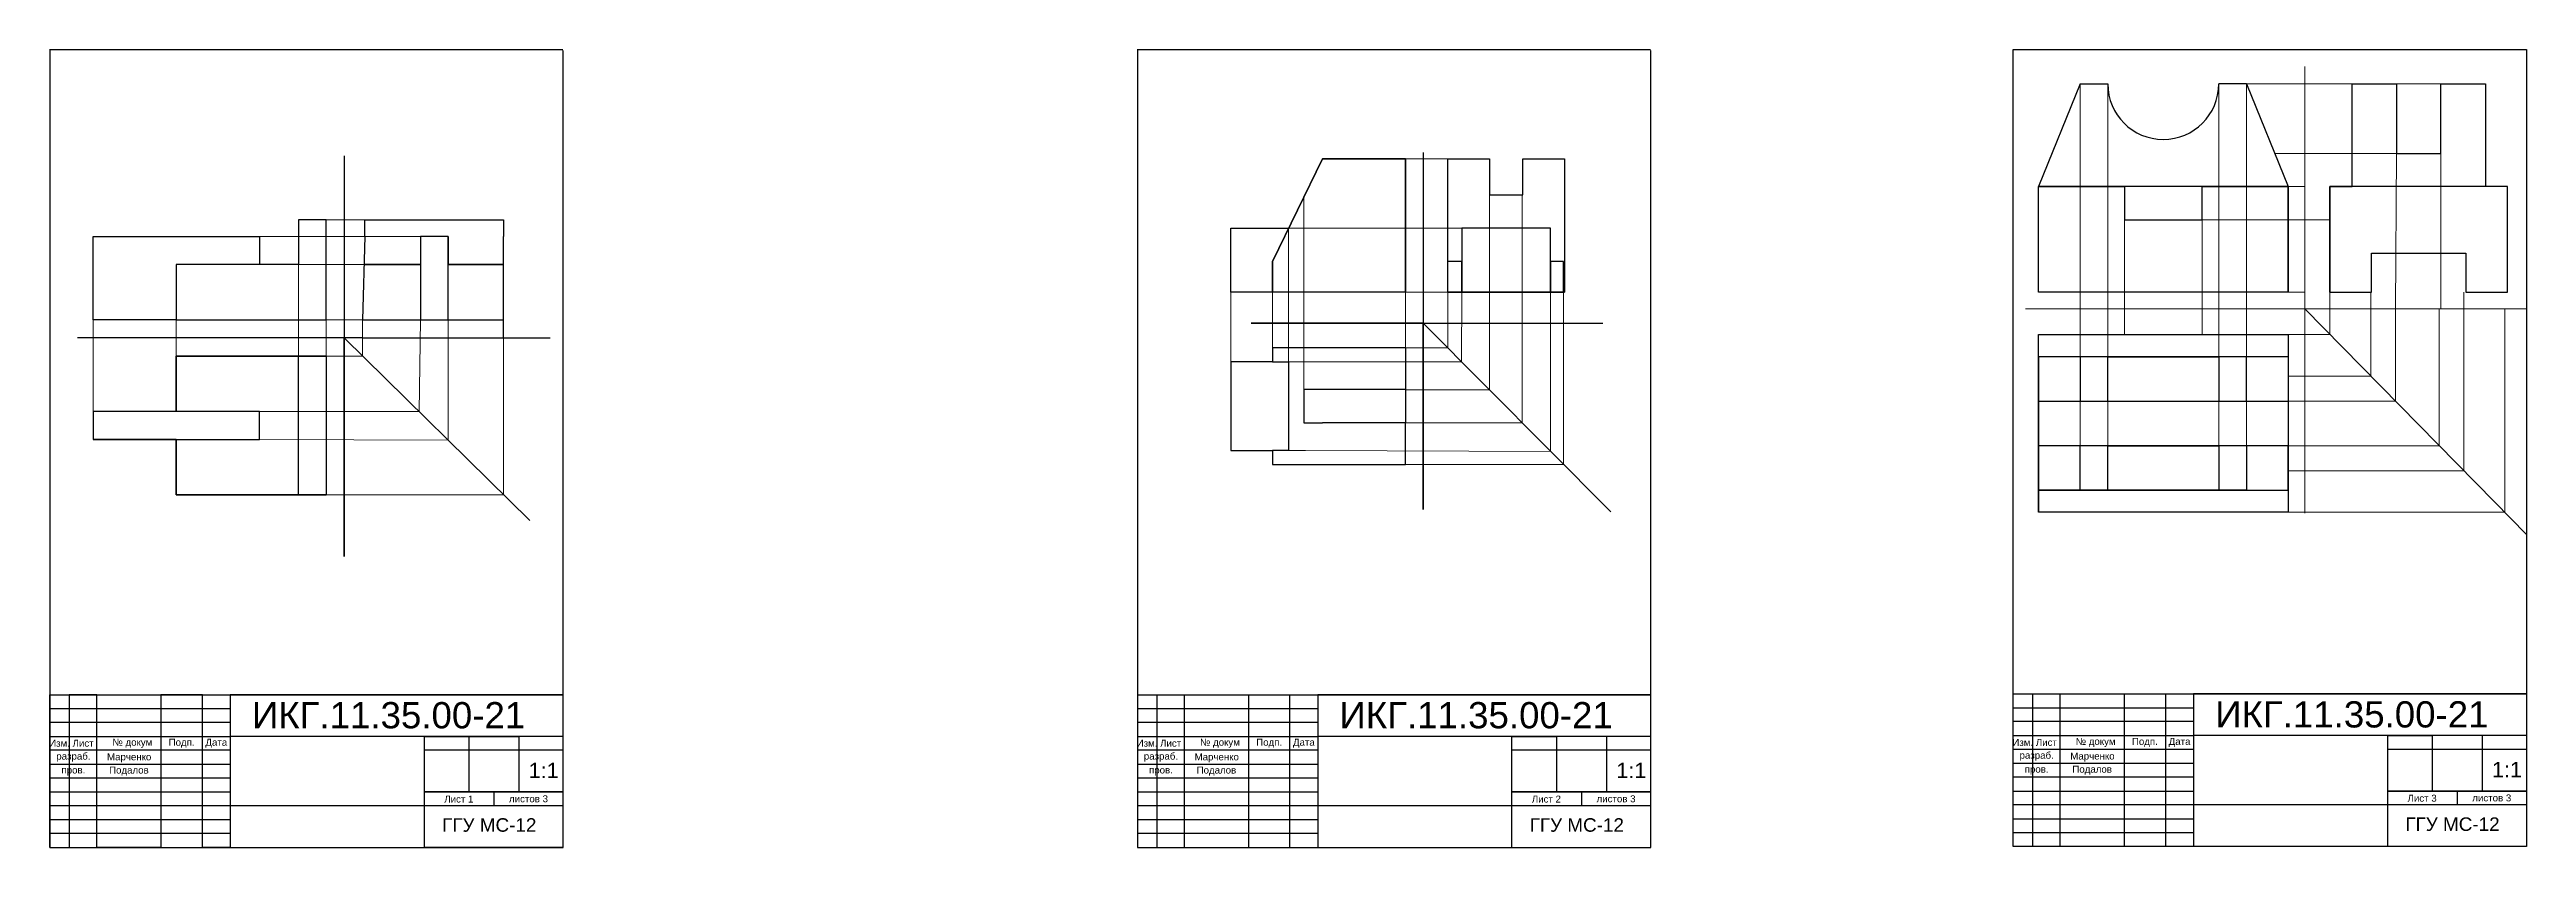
# Model space of a CAD drawing. Header units: millimetres. Extents: x -13 to 880, y 0 to 287.
import ezdxf

# ---------------------------------------------------------------- set-up
doc = ezdxf.new("R2010")
doc.units = ezdxf.units.MM
doc.linetypes.add('ACAD_ISO10W100', pattern=[18, 12, -3, 0, -3])
doc.linetypes.add('JIS_02_2.0', pattern=[3, 2, -1])
doc.layers.add('Слой1', color=7, linetype='Continuous')
doc.layers.add('штрихов лин', color=7, linetype='JIS_02_2.0', lineweight=20)
doc.styles.get("Standard").update_dxf_attribs({"font": 'arial.ttf'})

msp = doc.modelspace()

# ---------------------------------------------------------------- linework, layer by layer
at = {"lineweight": 30}
for p, q in [((172.33, 287.31), (-12.67, 287.31)), ((-12.57, 287.06), (-12.57, 0.06)), ((172.43, 0.06), (172.43, 287.06)), ((564.22, 287.31), (379.22, 287.31)), ((379.32, 287.06), (379.32, 0.06)), ((564.32, 0.06), (564.32, 287.06)), ((694.88, 0.37), (694.88, 287.37)), ((694.88, 287.37), (879.88, 287.37)), ((879.88, 287.37), (879.88, 0.37)), ((719, 275), (704, 238)), ((719, 275), (724, 275)), ((724, 275), (729, 275)), ((774, 275), (769, 275)), ((779, 275), (774, 275)), ((779, 275), (794, 238)), ((817.08, 238), (817.08, 275)), ((817.08, 275), (833.08, 275)), ((833.08, 275), (833.08, 250)), ((849.08, 250), (849.08, 275)), ((849.08, 275), (865.08, 275)), ((865.08, 275), (865.08, 238)), ((833.08, 250), (849.08, 250)), ((428, 211), (446, 248)), ((446, 248), (428, 211)), ((476, 248), (446, 248)), ((446, 248), (476, 248)), ((476, 200), (476, 248)), ((476, 248), (476, 200)), ((491.2, 200), (491.2, 248)), ((491.2, 248), (506.2, 248)), ((506.2, 248), (506.2, 235)), ((518.2, 235), (518.2, 248)), ((518.2, 248), (533.2, 248)), ((533.2, 248), (533.2, 200)), ((506.2, 235), (518.2, 235)), ((704, 200), (704, 238)), ((704, 238), (735, 238)), ((794, 238), (704, 238)), ((735, 238), (735, 226)), ((763, 226), (763, 238)), ((763, 238), (794, 238)), ((794, 238), (794, 200)), ((794, 200), (794, 238)), ((872.03, 238), (809.08, 238)), ((809.08, 238), (809.08, 200)), ((809.08, 200), (809.08, 238)), ((809.08, 238), (817.08, 238)), ((873.08, 238), (871.22, 238)), ((873.08, 200), (873.08, 238)), ((87, 226), (77, 226)), ((77, 226), (77, 210)), ((87, 190), (87, 226)), ((100.97, 220), (100.97, 226)), ((100.97, 226), (150.97, 226)), ((150.97, 226), (150.97, 220)), ((735, 226), (763, 226)), ((3, 190), (3, 220)), ((3, 220), (63, 220)), ((63, 220), (63, 210)), ((100.97, 220), (100.14, 190)), ((130.97, 220), (120.97, 220)), ((120.97, 220), (120.97, 210)), ((130.97, 220), (130.97, 210)), ((130.97, 210), (130.97, 220)), ((150.97, 190), (150.97, 220)), ((150.97, 190), (150.97, 220)), ((413, 200), (413, 223)), ((413, 223), (433.84, 223)), ((528.2, 223), (496.2, 223)), ((496.2, 223), (496.2, 200)), ((528.2, 200), (528.2, 223)), ((77, 210), (33, 210)), ((33, 210), (33, 190)), ((120.97, 210), (100.7, 210)), ((100.7, 210), (120.97, 210)), ((120.97, 210), (120.97, 190)), ((130.97, 210), (150.97, 210)), ((150.97, 210), (130.97, 210)), ((130.97, 190), (130.97, 210)), ((428, 200), (428, 211)), ((428, 211), (428, 200)), ((496.2, 211), (491.2, 211)), ((496.2, 200), (496.2, 211)), ((532.92, 211), (528.2, 211)), ((528.2, 211), (528.2, 200)), ((532.92, 200), (532.92, 211)), ((824.08, 200), (824.08, 214)), ((824.08, 214), (858.08, 214)), ((858.08, 214), (858.08, 200)), ((428, 200), (413, 200)), ((476, 200), (428, 200)), ((491.2, 200), (533.2, 200)), ((496.2, 200), (491.2, 200)), ((528.2, 200), (496.2, 200)), ((533.2, 200), (528.2, 200)), ((794, 200), (704, 200)), ((809.08, 200), (824.08, 200)), ((858.08, 200), (873.08, 200)), ((33, 190), (3, 190)), ((33, 190), (87, 190)), ((100.14, 190), (150.97, 190)), ((120.97, 190), (130.97, 190)), ((476, 179.94), (428, 179.94)), ((428, 179.94), (428, 174.94)), ((476, 179.94), (476, 164.94)), ((704, 120.73), (704, 184.73)), ((704, 184.73), (794, 184.73)), ((794, 184.73), (794, 120.73)), ((794, 184.73), (794, 176.73)), ((33, 157), (33, 177)), ((33, 177), (87, 177)), ((87, 177), (33, 177)), ((33, 177), (33, 157)), ((77, 127), (77, 177)), ((87, 177), (87, 127)), ((428, 174.94), (413, 174.94)), ((413, 174.94), (413, 142.94)), ((428, 174.94), (433.84, 174.94)), ((433.84, 174.94), (433.84, 142.94)), ((794, 176.73), (704, 176.73)), ((704, 176.73), (704, 120.73)), ((704, 144.73), (704, 176.73)), ((704, 176.73), (704, 160.73)), ((719, 176.73), (719, 160.73)), ((729, 160.73), (729, 176.73)), ((729, 176.73), (769, 176.73)), ((769, 176.73), (769, 160.73)), ((779, 160.73), (779, 176.73)), ((444.66, 164.94), (439.26, 164.94)), ((439.26, 164.94), (439.26, 152.94)), ((446, 164.94), (444.66, 164.94)), ((476, 164.94), (446, 164.94)), ((476, 164.94), (476, 152.94)), ((704, 160.73), (794, 160.73)), ((704, 128.73), (704, 160.73)), ((704, 160.73), (729, 160.73)), ((719, 160.73), (779, 160.73)), ((33, 157), (3, 157)), ((3, 157), (3, 147)), ((63, 157), (33, 157)), ((63, 147), (63, 157)), ((439.26, 152.94), (444.66, 152.94)), ((444.66, 152.94), (446, 152.94)), ((476, 152.94), (446, 152.94)), ((476, 137.94), (476, 152.94)), ((33, 147), (3, 147)), ((3, 147), (63, 147)), ((3, 147), (33, 147)), ((33, 127), (33, 147)), ((33, 147), (33, 127)), ((413, 142.94), (428, 142.94)), ((428, 142.94), (428, 137.94)), ((433.84, 142.94), (428, 142.94)), ((794, 144.73), (704, 144.73)), ((719, 128.73), (719, 144.73)), ((729, 128.73), (729, 144.73)), ((729, 144.73), (769, 144.73)), ((769, 144.73), (769, 128.73)), ((779, 144.73), (779, 128.73)), ((794, 128.73), (794, 144.73)), ((428, 137.94), (476, 137.94)), ((87, 127), (33, 127)), ((33, 127), (87, 127)), ((87, 127), (77, 127)), ((704, 120.73), (704, 128.73)), ((704, 128.73), (794, 128.73)), ((769, 128.73), (704, 128.73)), ((779, 128.73), (719, 128.73)), ((794, 120.73), (704, 120.73)), ((-12.57, 0.06), (-12.57, 55.06)), ((-12.57, 55.06), (172.43, 55.06)), ((-12.57, 55.06), (-12.57, 50.06)), ((-12.57, 55.06), (172.43, 55.06)), ((4.43, 55.06), (-5.57, 55.06)), ((-5.57, 55.06), (-5.57, 0.06)), ((4.43, 0.06), (4.43, 55.06)), ((4.43, 0.06), (4.43, 55.06)), ((42.43, 55.06), (27.43, 55.06)), ((27.43, 55.06), (27.43, 0.06)), ((27.43, 55.06), (27.43, 0.06)), ((42.43, 0.06), (42.43, 55.06)), ((42.43, 0.06), (42.43, 55.06)), ((172.43, 55.06), (52.43, 55.06)), ((52.43, 55.06), (52.43, 0.06)), ((172.43, 55.06), (52.43, 55.06)), ((52.43, 55.06), (52.43, 0.06)), ((172.43, 40.06), (172.43, 55.06)), ((379.32, 55.06), (564.32, 55.06)), ((379.32, 55.06), (564.32, 55.06)), ((386.32, 55.06), (386.32, 0.06)), ((396.32, 0.06), (396.32, 55.06)), ((396.32, 0.06), (396.32, 55.06)), ((419.32, 55.06), (419.32, 0.06)), ((419.32, 55.06), (419.32, 0.06)), ((434.32, 0.06), (434.32, 55.06)), ((434.32, 0.06), (434.32, 55.06)), ((564.32, 55.06), (444.32, 55.06)), ((444.32, 55.06), (444.32, 0.06)), ((564.32, 55.06), (444.32, 55.06)), ((444.32, 55.06), (444.32, 0.06)), ((694.88, 55.37), (879.88, 55.37)), ((694.88, 55.37), (879.88, 55.37)), ((701.88, 55.37), (701.88, 0.37)), ((711.88, 0.37), (711.88, 55.37)), ((711.88, 0.37), (711.88, 55.37)), ((734.88, 55.37), (734.88, 0.37)), ((734.88, 55.37), (734.88, 0.37)), ((749.88, 0.37), (749.88, 55.37)), ((749.88, 0.37), (749.88, 55.37)), ((879.88, 55.37), (759.88, 55.37)), ((759.88, 55.37), (759.88, 0.37)), ((879.88, 55.37), (759.88, 55.37)), ((759.88, 55.37), (759.88, 0.37)), ((-12.57, 50.06), (52.43, 50.06)), ((-12.57, 50.06), (52.43, 50.06)), ((52.43, 45.06), (-12.57, 45.06)), ((-12.57, 45.06), (-12.57, 40.06)), ((52.43, 45.06), (-12.57, 45.06)), ((52.43, 50.06), (52.43, 45.06)), ((52.43, 50.06), (52.43, 45.06)), ((379.32, 50.06), (444.32, 50.06)), ((379.32, 50.06), (444.32, 50.06)), ((444.32, 45.06), (379.32, 45.06)), ((444.32, 45.06), (379.32, 45.06)), ((444.32, 50.06), (444.32, 45.06)), ((444.32, 50.06), (444.32, 45.06)), ((694.88, 50.37), (759.88, 50.37)), ((694.88, 50.37), (759.88, 50.37)), ((759.88, 45.37), (694.88, 45.37)), ((759.88, 45.37), (694.88, 45.37)), ((759.88, 50.37), (759.88, 45.37)), ((759.88, 50.37), (759.88, 45.37)), ((-12.57, 40.06), (52.43, 40.06)), ((-12.57, 40.06), (52.43, 40.06)), ((172.43, 40.06), (52.43, 40.06)), ((52.43, 40.06), (52.43, 35.06)), ((172.43, 40.06), (52.43, 40.06)), ((52.43, 40.06), (52.43, 35.06)), ((122.43, 0.06), (122.43, 40.06)), ((122.43, 40.06), (138.43, 40.06)), ((122.43, 0.06), (122.43, 40.06)), ((138.43, 40.06), (156.43, 40.06)), ((138.43, 40.06), (138.43, 20.06)), ((156.43, 40.06), (156.43, 20.06)), ((156.43, 40.06), (156.43, 20.06)), ((172.43, 35.06), (172.43, 40.06)), ((379.32, 40.06), (444.32, 40.06)), ((379.32, 40.06), (444.32, 40.06)), ((564.32, 40.06), (444.32, 40.06)), ((444.32, 40.06), (444.32, 35.06)), ((564.32, 40.06), (444.32, 40.06)), ((444.32, 40.06), (444.32, 35.06)), ((514.32, 0.06), (514.32, 40.06)), ((514.32, 40.06), (530.32, 40.06)), ((514.32, 0.06), (514.32, 40.06)), ((530.32, 40.06), (530.32, 20.06)), ((548.32, 40.06), (548.32, 20.06)), ((548.32, 40.06), (548.32, 20.06)), ((694.88, 40.37), (759.88, 40.37)), ((694.88, 40.37), (759.88, 40.37)), ((879.88, 40.37), (759.88, 40.37)), ((759.88, 40.37), (759.88, 35.37)), ((879.88, 40.37), (759.88, 40.37)), ((759.88, 40.37), (759.88, 35.37)), ((829.88, 0.37), (829.88, 40.37)), ((829.88, 40.37), (845.88, 40.37)), ((829.88, 0.37), (829.88, 40.37)), ((845.88, 40.37), (845.88, 20.37)), ((863.88, 40.37), (863.88, 20.37)), ((863.88, 40.37), (863.88, 20.37)), ((52.43, 35.06), (-12.57, 35.06)), ((-12.57, 35.06), (-12.57, 30.06)), ((52.43, 35.06), (-12.57, 35.06)), ((-12.57, 30.06), (52.43, 30.06)), ((-12.57, 30.06), (52.43, 30.06)), ((52.43, 30.06), (52.43, 25.06)), ((52.43, 30.06), (52.43, 25.06)), ((172.43, 35.06), (122.43, 35.06)), ((172.43, 35.06), (122.43, 35.06)), ((172.43, 20.06), (172.43, 35.06)), ((444.32, 35.06), (379.32, 35.06)), ((444.32, 35.06), (379.32, 35.06)), ((379.32, 30.06), (444.32, 30.06)), ((379.32, 30.06), (444.32, 30.06)), ((444.32, 30.06), (444.32, 25.06)), ((444.32, 30.06), (444.32, 25.06)), ((564.32, 35.06), (514.32, 35.06)), ((564.32, 35.06), (514.32, 35.06)), ((759.88, 35.37), (694.88, 35.37)), ((759.88, 35.37), (694.88, 35.37)), ((694.88, 30.37), (759.88, 30.37)), ((694.88, 30.37), (759.88, 30.37)), ((759.88, 30.37), (759.88, 25.37)), ((759.88, 30.37), (759.88, 25.37)), ((879.88, 35.37), (829.88, 35.37)), ((879.88, 35.37), (829.88, 35.37)), ((52.43, 25.06), (-12.57, 25.06)), ((-12.57, 25.06), (-12.57, 20.06)), ((52.43, 25.06), (-12.57, 25.06)), ((-12.57, 20.06), (52.43, 20.06)), ((-12.57, 20.06), (52.43, 20.06)), ((52.43, 20.06), (52.43, 15.06)), ((52.43, 20.06), (52.43, 15.06)), ((156.43, 20.06), (122.43, 20.06)), ((122.43, 20.06), (172.43, 20.06)), ((122.43, 20.06), (147.43, 20.06)), ((156.43, 20.06), (122.43, 20.06)), ((122.43, 20.06), (172.43, 20.06)), ((122.43, 20.06), (147.43, 20.06)), ((147.43, 20.06), (147.43, 15.06)), ((172.43, 15.06), (172.43, 20.06)), ((444.32, 25.06), (379.32, 25.06)), ((444.32, 25.06), (379.32, 25.06)), ((379.32, 20.06), (444.32, 20.06)), ((379.32, 20.06), (444.32, 20.06)), ((444.32, 20.06), (444.32, 15.06)), ((444.32, 20.06), (444.32, 15.06)), ((548.32, 20.06), (514.32, 20.06)), ((514.32, 20.06), (564.32, 20.06)), ((514.32, 20.06), (539.32, 20.06)), ((548.32, 20.06), (514.32, 20.06)), ((514.32, 20.06), (564.32, 20.06)), ((514.32, 20.06), (539.32, 20.06)), ((759.88, 25.37), (694.88, 25.37)), ((759.88, 25.37), (694.88, 25.37)), ((694.88, 20.37), (759.88, 20.37)), ((694.88, 20.37), (759.88, 20.37)), ((759.88, 20.37), (759.88, 15.37)), ((759.88, 20.37), (759.88, 15.37)), ((863.88, 20.37), (829.88, 20.37)), ((829.88, 20.37), (879.88, 20.37)), ((829.88, 20.37), (854.88, 20.37)), ((863.88, 20.37), (829.88, 20.37)), ((829.88, 20.37), (879.88, 20.37)), ((829.88, 20.37), (854.88, 20.37)), ((52.43, 15.06), (-12.57, 15.06)), ((-12.57, 15.06), (-12.57, 10.06)), ((52.43, 15.06), (-12.57, 15.06)), ((-12.57, 10.06), (52.43, 10.06)), ((-12.57, 10.06), (52.43, 10.06)), ((172.43, 15.06), (52.43, 15.06)), ((172.43, 15.06), (52.43, 15.06)), ((52.43, 10.06), (52.43, 5.06)), ((52.43, 10.06), (52.43, 5.06)), ((172.43, 0.06), (172.43, 15.06)), ((444.32, 15.06), (379.32, 15.06)), ((444.32, 15.06), (379.32, 15.06)), ((379.32, 10.06), (444.32, 10.06)), ((379.32, 10.06), (444.32, 10.06)), ((564.32, 15.06), (444.32, 15.06)), ((564.32, 15.06), (444.32, 15.06)), ((444.32, 10.06), (444.32, 5.06)), ((444.32, 10.06), (444.32, 5.06)), ((759.88, 15.37), (694.88, 15.37)), ((759.88, 15.37), (694.88, 15.37)), ((694.88, 10.37), (759.88, 10.37)), ((694.88, 10.37), (759.88, 10.37)), ((879.88, 15.37), (759.88, 15.37)), ((879.88, 15.37), (759.88, 15.37)), ((759.88, 10.37), (759.88, 5.37)), ((759.88, 10.37), (759.88, 5.37)), ((52.43, 5.06), (-12.57, 5.06)), ((52.43, 5.06), (-12.57, 5.06)), ((-12.57, 0.06), (172.43, 0.06)), ((27.43, 0.06), (4.43, 0.06)), ((52.43, 0.06), (42.43, 0.06)), ((172.43, 0.06), (122.43, 0.06)), ((444.32, 5.06), (379.32, 5.06)), ((444.32, 5.06), (379.32, 5.06)), ((379.32, 0.06), (564.32, 0.06)), ((759.88, 5.37), (694.88, 5.37)), ((759.88, 5.37), (694.88, 5.37)), ((879.88, 0.37), (694.88, 0.37))]:
    msp.add_line(p, q, dxfattribs=at)
at = {"lineweight": 20}
for p, q in [((799.97, 264.08), (799.97, 281.3)), ((799.97, 264.08), (799.97, 120.42)), ((491.2, 200), (532.92, 200)), ((713.05, 193.99), (699.39, 193.99)), ((799.97, 193.99), (713.05, 193.99)), ((713.05, 193.99), (868.92, 193.99)), ((799.97, 120.42), (799.97, 193.99)), ((799.97, 193.99), (868.34, 124.48)), ((868.92, 193.99), (879.88, 193.99)), ((704, 184.73), (794, 184.73)), ((704, 184.73), (794, 184.73)), ((719, 144.73), (779, 144.73)), ((729, 144.73), (769, 144.73)), ((779, 128.73), (719, 128.73)), ((868.34, 124.48), (879.88, 112.75))]:
    msp.add_line(p, q, dxfattribs=at)
at = {"lineweight": 25}
for p, q in [((482.31, 250.31), (482.31, 121.8)), ((93.49, 249.11), (93.49, 104.87)), ((482.31, 188.89), (420.39, 188.89)), ((420.39, 188.89), (547.05, 188.89)), ((482.31, 121.8), (482.31, 188.89)), ((482.31, 188.89), (549.89, 120.86)), ((31.43, 183.55), (-2.62, 183.55)), ((93.49, 104.87), (93.49, 183.55)), ((93.49, 183.55), (160.4, 117.73))]:
    msp.add_line(p, q, dxfattribs=at)
at = {"lineweight": 13}
for p, q in [((93.49, 127), (93.49, 226)), ((100.14, 190), (150.97, 190)), ((31.43, 183.55), (33, 183.55)), ((33, 183.55), (93.49, 183.55)), ((33, 183.55), (161.36, 183.55)), ((93.49, 183.55), (150.97, 183.55)), ((150.97, 183.55), (93.49, 183.55)), ((93.49, 183.55), (93.49, 127))]:
    msp.add_line(p, q, dxfattribs=at)
for p, q in [((-5.57, 55.06), (-5.57, 35.06)), ((386.32, 55.06), (386.32, 35.06)), ((701.88, 55.37), (701.88, 35.37)), ((172.43, 20.06), (147.43, 20.06)), ((147.43, 20.06), (147.43, 15.06)), ((564.32, 20.06), (539.32, 20.06)), ((539.32, 20.06), (539.32, 15.06)), ((879.88, 20.37), (854.88, 20.37)), ((854.88, 20.37), (854.88, 15.37))]:
    msp.add_line(p, q)
at = {"lineweight": 30}
msp.add_arc((749, 275), 20, 180, 0, dxfattribs=at)
at = {"layer": 'Слой1', "lineweight": 20}
for p, q in [((719, 144.73), (719, 275)), ((719, 275), (719, 144.73)), ((729, 275), (729, 144.73)), ((769, 144.73), (769, 275)), ((769, 275), (779, 275)), ((794, 238), (779, 275)), ((779, 275), (799.97, 275)), ((779, 275), (779, 144.73)), ((799.97, 275), (817.08, 275)), ((817.08, 275), (849.08, 275)), ((833.08, 250), (789.14, 250)), ((832.69, 193.99), (833.08, 250)), ((833.08, 250), (849.08, 250)), ((849.08, 250), (849.08, 193.99)), ((439.26, 164.94), (439.26, 234.14)), ((799.97, 238), (794, 238)), ((799.97, 200), (799.97, 238)), ((809.08, 200), (809.08, 238)), ((809.08, 238), (817.08, 238)), ((735, 226), (735, 184.73)), ((735, 184.73), (735, 226)), ((735, 226), (763, 226)), ((809.08, 226), (763, 226)), ((763, 226), (763, 184.73)), ((433.84, 223), (433.84, 174.94)), ((794, 200), (799.97, 200)), ((809.08, 193.99), (809.08, 200)), ((823.83, 169.73), (823.83, 200)), ((857.28, 135.73), (857.28, 200)), ((809.08, 184.73), (809.08, 193.99)), ((872.03, 193.99), (809.08, 193.99)), ((832.69, 160.73), (832.69, 193.99)), ((848.42, 144.73), (848.42, 193.99)), ((849.08, 193.99), (872.03, 193.99)), ((872.03, 120.73), (872.03, 193.99)), ((794, 184.73), (809.08, 184.73)), ((439.93, 174.94), (433.84, 174.94)), ((794, 169.73), (823.83, 169.73)), ((794, 160.73), (832.69, 160.73)), ((439.93, 142.94), (433.84, 142.94)), ((729, 144.73), (719, 144.73)), ((719, 144.73), (769, 144.73)), ((794, 144.73), (848.42, 144.73)), ((794, 135.73), (857.28, 135.73)), ((794, 120.73), (872.03, 120.73))]:
    msp.add_line(p, q, dxfattribs=at)
at = {"layer": 'Слой1', "lineweight": 13}
for p, q in [((491.2, 248), (476, 248)), ((476, 248), (476, 200)), ((491.2, 200), (491.2, 248)), ((518.02, 235), (506.2, 235)), ((506.2, 235), (506.2, 164.84)), ((518.02, 152.94), (518.02, 235)), ((87, 226), (93.49, 226)), ((93.49, 226), (100.97, 226)), ((63, 220), (120.97, 220)), ((433.84, 223), (496.2, 223)), ((77, 210), (100.7, 210)), ((77, 210), (77, 177)), ((476, 200), (413, 200)), ((413, 200), (413, 174.94)), ((428, 174.94), (428, 200)), ((428, 200), (428, 174.94)), ((532.92, 200), (476, 200)), ((476, 200), (476, 179.94)), ((491.2, 179.94), (491.2, 200)), ((496.17, 174.94), (496.2, 200)), ((496.2, 200), (528.2, 200)), ((528.2, 200), (528.2, 142.69)), ((532.92, 137.94), (532.92, 200)), ((3, 190), (3, 157)), ((33, 177), (33, 190)), ((33, 190), (87, 190)), ((87, 190), (93.49, 190)), ((87, 190), (87, 177)), ((93.49, 190), (100.14, 190)), ((100.14, 190), (100.14, 183.55)), ((120.48, 157), (120.97, 190)), ((120.97, 190), (130.97, 190)), ((130.97, 190), (130.97, 146.67)), ((100.14, 177), (100.14, 183.55)), ((150.97, 127), (150.97, 183.55)), ((476, 179.94), (491.2, 179.94)), ((87, 177), (100.14, 177)), ((413, 174.94), (428, 174.94)), ((439.93, 174.94), (496.17, 174.94)), ((506.2, 164.84), (476, 164.84)), ((3, 157), (63, 157)), ((63, 157), (120.48, 157)), ((476, 152.94), (518.02, 152.94)), ((63, 147), (33, 147)), ((33, 147), (33, 127)), ((130.97, 146.67), (63, 147)), ((528.2, 142.69), (439.93, 142.94)), ((476, 137.94), (482.31, 137.94)), ((482.31, 137.94), (532.92, 137.94)), ((87, 127), (150.97, 127))]:
    msp.add_line(p, q, dxfattribs=at)
at = {"layer": 'Слой1', "lineweight": 30}
for p, q in [((150.97, 183.55), (150.97, 190)), ((379.32, 0.06), (564.32, 0.06))]:
    msp.add_line(p, q, dxfattribs=at)
at = {"layer": 'Слой1', "lineweight": 25}
for p, q in [((100.14, 183.55), (31.43, 183.55)), ((100.14, 183.55), (150.97, 183.55)), ((149.49, 183.55), (167.76, 183.55))]:
    msp.add_line(p, q, dxfattribs=at)

# ---------------------------------------------------------------- texts
at = {"char_height": 2.5, "attachment_point": 5}
for s, width, insert in [('Изм.', 7, (-9.07, 37.56)), ('Лист', 10, (-0.57, 37.56)), ('Подп.', 15, (34.93, 37.56)), ('Дата', 10, (47.43, 37.56)), ('Изм.', 7, (382.82, 37.56)), ('Лист', 10, (391.32, 37.56)), ('Подп.', 15, (426.82, 37.56)), ('Дата', 10, (439.32, 37.56)), ('Изм.', 7, (698.38, 37.87)), ('Лист', 10, (706.88, 37.87)), ('Подп.', 15, (742.38, 37.87)), ('Дата', 10, (754.88, 37.87)), ('Лист 1', 16, (134.83, 17.46)), ('листов 3', 25, (159.93, 17.56)), ('Лист 2', 16, (526.72, 17.46)), ('листов 3', 25, (551.82, 17.56)), ('Лист 3', 16, (842.28, 17.76)), ('листов 3', 25, (867.38, 17.87))]:
    msp.add_mtext_dynamic_manual_height_columns(s, width=width, gutter_width=12.5, heights=[0], dxfattribs=dict(at, insert=insert))
at = {"linetype": 'ACAD_ISO10W100'}
for s, width, gutter_width, insert, char_height, attachment_point in [('разраб.', 17, 12.5, (-4.07, 32.56), 2.5, 5), ('разраб.', 17, 12.5, (387.82, 32.56), 2.5, 5), ('разраб.', 17, 12.5, (703.38, 32.87), 2.5, 5), ('\\pxt18;ГГУ МС-12', 97.3804, 24.35, (128.79, 10.58), 4.869, 1), ('\\pxt18;ГГУ МС-12', 97.3804, 24.35, (520.68, 10.58), 4.869, 1), ('\\pxt18;ГГУ МС-12', 97.3804, 24.35, (836.24, 10.88), 4.869, 1)]:
    msp.add_mtext_dynamic_manual_height_columns(s, width=width, gutter_width=gutter_width, heights=[0], dxfattribs=dict(at, insert=insert, char_height=char_height, attachment_point=attachment_point))
at = {"layer": 'штрихов лин', "linetype": 'ACAD_ISO10W100'}
for s, width, gutter_width, insert, char_height, attachment_point in [('ИКГ.11.35.00-21', 453.6941, 47.26, (60.27, 52.4), 9.452, 1), ('ИКГ.11.35.00-21', 453.6941, 47.26, (452.16, 52.4), 9.452, 1), ('ИКГ.11.35.00-21', 453.6941, 47.26, (767.72, 52.7), 9.452, 1), ('\\pxi-3,l4,t4;№^Iдокум', 23, 12.5, (15.93, 37.56), 2.5, 5), ('\\pxi-3,l4,t4;№^Iдокум', 23, 12.5, (407.82, 37.56), 2.5, 5), ('\\pxi-3,l4,t4;№^Iдокум', 23, 12.5, (723.38, 37.87), 2.5, 5), ('пров.', 17, 12.5, (-4.07, 27.56), 2.5, 5), ('Марченко', 23, 12.5, (8.05, 33.92), 2.5, 1), ('Подалов', 23, 12.5, (15.93, 27.56), 2.5, 5), ('1:1', 35.5819, 27.8, (160.01, 30.58), 5.56, 1), ('пров.', 17, 12.5, (387.82, 27.56), 2.5, 5), ('Марченко', 23, 12.5, (399.95, 33.92), 2.5, 1), ('Подалов', 23, 12.5, (407.82, 27.56), 2.5, 5), ('1:1', 35.5819, 27.8, (551.9, 30.58), 5.56, 1), ('пров.', 17, 12.5, (703.38, 27.87), 2.5, 5), ('Марченко', 23, 12.5, (715.5, 34.22), 2.5, 1), ('Подалов', 23, 12.5, (723.38, 27.87), 2.5, 5), ('1:1', 35.5819, 27.8, (867.46, 30.88), 5.56, 1)]:
    msp.add_mtext_dynamic_manual_height_columns(s, width=width, gutter_width=gutter_width, heights=[0], dxfattribs=dict(at, insert=insert, char_height=char_height, attachment_point=attachment_point))

doc.saveas('drawing.dxf')
